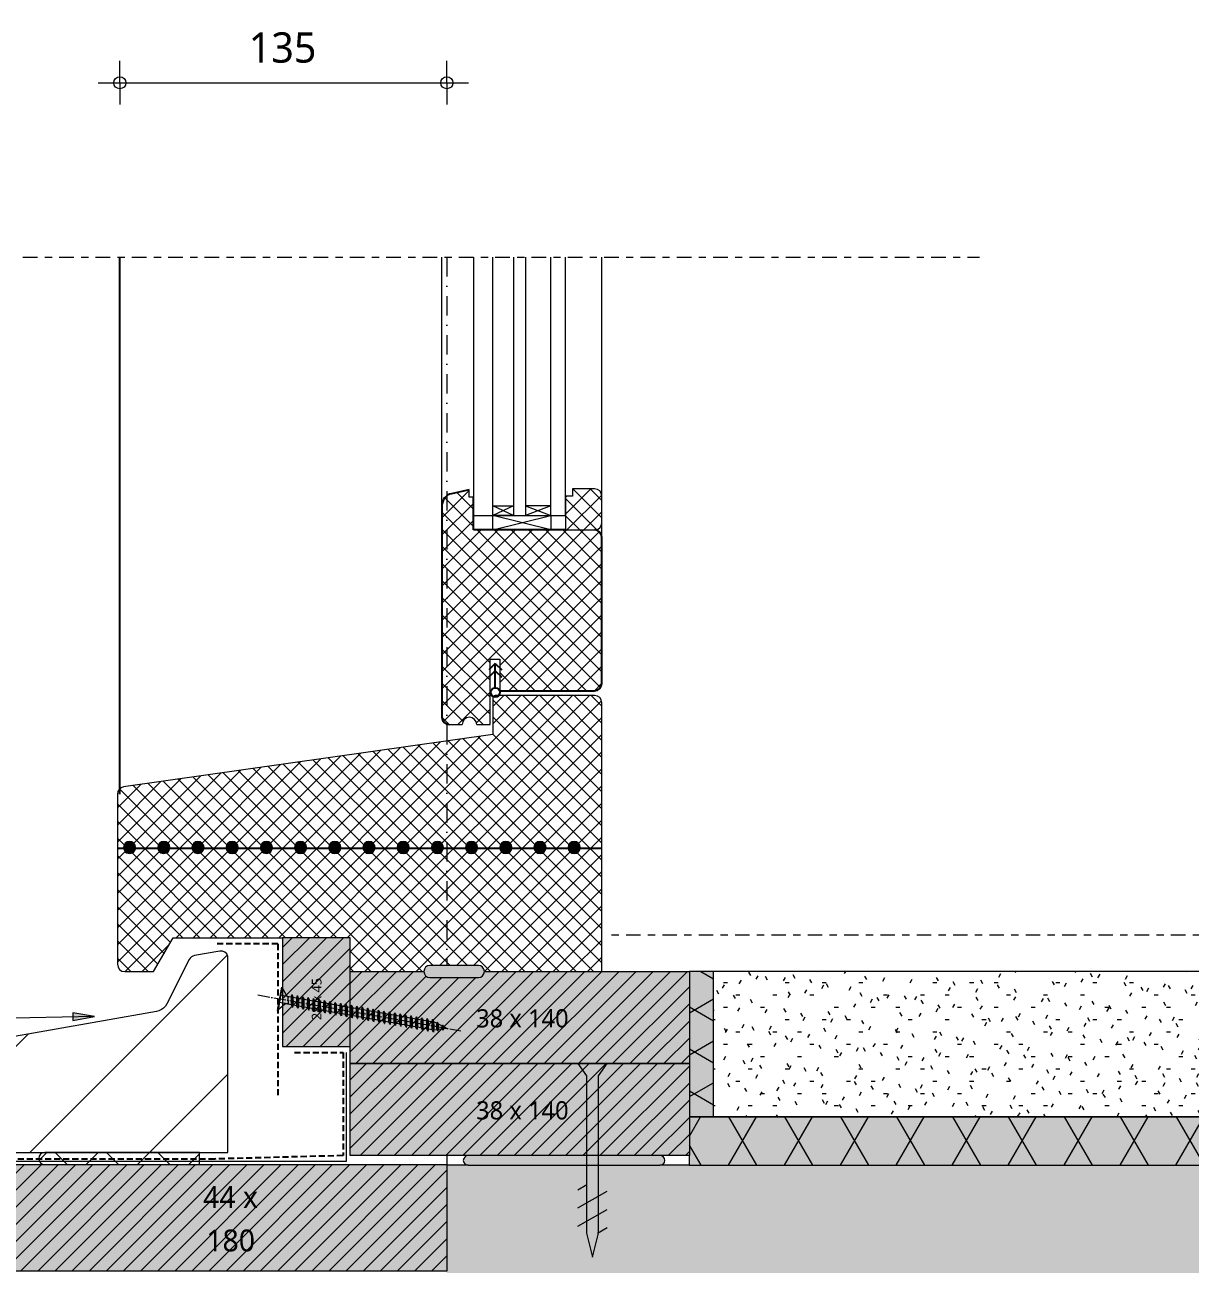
# Model space of a CAD drawing. Header units: millimetres. Extents: x -435 to 27166, y -19117 to 26500.
# Drawn here: x 7509 to 7990, y -4810 to -4298 of the extents above; entities that cross this region are included whole.
import ezdxf

# ---------------------------------------------------------------- set-up
doc = ezdxf.new("R2010")
doc.units = ezdxf.units.MM
for name, pattern in [('MV_center', [15, 6, -3, 3, -3]), ('MV_hartlijn_staal', [6.6, 5, -0.8, 0, -0.8]), ('MV_hidden', [3.75, 2.5, -1.25]), ('MV_stramien', [16, 8, -4, 0, -4])]:
    doc.linetypes.add(name, pattern=pattern)
for name, color, linetype, lineweight in [('A-ANNO-DIMS', 211, 'Continuous', 13), ('A-ANNO-DIMS-5', 211, 'Continuous', 13), ('A-ANNO-NOTE', 131, 'Continuous', 18), ('A-DETL', 90, 'Continuous', 13), ('A-DETL-GENF', 92, 'Continuous', 18), ('A-DETL-MEDM', 33, 'Continuous', 18), ('G-ANNO-TEXT', 231, 'Continuous', 13)]:
    doc.layers.add(name, color=color, linetype=linetype, lineweight=lineweight)
doc.styles.add('Segoe UI', font='segoeui.ttf', dxfattribs={"height": 7.5})
doc.styles.add('Segoe UI_1', font='segoeui.ttf', dxfattribs={"height": 4})
doc.styles.add('Segoe UI_2', font='segoeui.ttf', dxfattribs={"height": 9})
doc.styles.add('Segoe UI_3', font='segoeui.ttf', dxfattribs={"height": 12.5})
doc.dimstyles.new('2_5_mm_5', dxfattribs={"dimscale": 304.8, "dimtxt": 13.092049, "dimasz": 0.016404, "dimexe": 0.029528, "dimexo": 0.0625, "dimgap": 0.014764, "dimtad": 1, "dimdec": 0, "dimzin": 0, "dimdsep": 46, "dimtxsty": 'Segoe UI_3', "dimblk1": 'DOTBLANK', "dimblk2": 'DOTBLANK', "dimsah": 1, "dimcen": 0.09, "dimdle": 0.029528, "dimazin": 0, "dimtfac": 1, "dimtdec": 4, "dimtix": 1, "dimtmove": 0, "dimatfit": 3, "dimfxl": 0.029528, "dimfxlon": 1, "dimtvp": 1, "dimtfill": 1, "dimtolj": 1, "dimtzin": 0, "dimarcsym": 2})
pattern_1 = [(45, (0, 0), (-3.535534, 3.535534), []), (135, (0, 0), (-3.535534, -3.535534), [])]

# ---------------------------------------------------------------- blocks, each defined once
blk = doc.blocks.new('42 isolatie - Type 1-3766379-Details Appartement')
at = {"layer": 'A-DETL-GENF'}
blk.add_hatch(color=256, dxfattribs=at).paths.add_polyline_path([(241.52, -0.8), (241.52, -20.8), (731.37, -20.8), (731.37, -4.8), (731.52, -4.8), (731.52, -0.8), (367.52, -0.8)])
at = {"layer": 'A-DETL-GENF', "lineweight": 13}
h = blk.add_hatch(dxfattribs=at)
h.set_pattern_fill('FP_79', color=256, style=0, pattern_type=2)
h.set_pattern_definition([(300, (-2355.522, -120.812), (-17.32051, -10), []), (240, (-2355.522, -120.812), (-17.32051, 10), [])])
h.paths.add_polyline_path([(241.52, -0.8), (241.52, -20.8), (731.37, -20.8), (731.37, -4.8), (731.52, -4.8), (731.52, -0.8), (367.52, -0.8)])
at = {"layer": 'A-DETL-GENF'}
for p, q in [((731.52, -0.8), (241.52, -0.8)), ((731.52, -0.8), (241.52, -0.8)), ((731.52, -4.8), (731.52, -0.8)), ((731.52, -4.8), (731.52, -0.8)), ((241.52, -20.8), (721.37, -20.8)), ((721.37, -20.8), (731.37, -20.8))]:
    blk.add_line(p, q, dxfattribs=at)
blk = doc.blocks.new('Repeating Detail - 00 g lijmbolletje s e-V133-Details Appartement')
at = {"layer": 'A-DETL-GENF'}
for points in [[(-183.58, 2.5), (-184.23, 2.41), (-184.83, 2.17), (-185.35, 1.77), (-185.75, 1.25), (-186, 0.65), (-186.08, 0), (-186, -0.65), (-185.75, -1.25), (-185.35, -1.77), (-184.83, -2.17), (-184.23, -2.41), (-183.58, -2.5), (-182.94, -2.41), (-182.33, -2.17), (-181.82, -1.77), (-181.42, -1.25), (-181.17, -0.65), (-181.08, 0), (-181.17, 0.65), (-181.42, 1.25), (-181.82, 1.77), (-182.33, 2.17), (-182.94, 2.41)], [(-169.46, 2.5), (-170.11, 2.41), (-170.71, 2.17), (-171.23, 1.77), (-171.63, 1.25), (-171.88, 0.65), (-171.96, 0), (-171.88, -0.65), (-171.63, -1.25), (-171.23, -1.77), (-170.71, -2.17), (-170.11, -2.41), (-169.46, -2.5), (-168.82, -2.41), (-168.21, -2.17), (-167.69, -1.77), (-167.3, -1.25), (-167.05, -0.65), (-166.96, 0), (-167.05, 0.65), (-167.3, 1.25), (-167.69, 1.77), (-168.21, 2.17), (-168.82, 2.41)], [(-155.34, 2.5), (-155.99, 2.41), (-156.59, 2.17), (-157.11, 1.77), (-157.51, 1.25), (-157.76, 0.65), (-157.84, 0), (-157.76, -0.65), (-157.51, -1.25), (-157.11, -1.77), (-156.59, -2.17), (-155.99, -2.41), (-155.34, -2.5), (-154.69, -2.41), (-154.09, -2.17), (-153.57, -1.77), (-153.18, -1.25), (-152.93, -0.65), (-152.84, 0), (-152.93, 0.65), (-153.18, 1.25), (-153.57, 1.77), (-154.09, 2.17), (-154.69, 2.41)], [(-141.22, 2.5), (-141.87, 2.41), (-142.47, 2.17), (-142.99, 1.77), (-143.38, 1.25), (-143.63, 0.65), (-143.72, 0), (-143.63, -0.65), (-143.38, -1.25), (-142.99, -1.77), (-142.47, -2.17), (-141.87, -2.41), (-141.22, -2.5), (-140.57, -2.41), (-139.97, -2.17), (-139.45, -1.77), (-139.05, -1.25), (-138.8, -0.65), (-138.72, 0), (-138.8, 0.65), (-139.05, 1.25), (-139.45, 1.77), (-139.97, 2.17), (-140.57, 2.41)], [(-127.1, 2.5), (-127.74, 2.41), (-128.35, 2.17), (-128.86, 1.77), (-129.26, 1.25), (-129.51, 0.65), (-129.6, 0), (-129.51, -0.65), (-129.26, -1.25), (-128.86, -1.77), (-128.35, -2.17), (-127.74, -2.41), (-127.1, -2.5), (-126.45, -2.41), (-125.85, -2.17), (-125.33, -1.77), (-124.93, -1.25), (-124.68, -0.65), (-124.6, 0), (-124.68, 0.65), (-124.93, 1.25), (-125.33, 1.77), (-125.85, 2.17), (-126.45, 2.41)], [(-112.97, 2.5), (-113.62, 2.41), (-114.22, 2.17), (-114.74, 1.77), (-115.14, 1.25), (-115.39, 0.65), (-115.47, 0), (-115.39, -0.65), (-115.14, -1.25), (-114.74, -1.77), (-114.22, -2.17), (-113.62, -2.41), (-112.97, -2.5), (-112.33, -2.41), (-111.72, -2.17), (-111.21, -1.77), (-110.81, -1.25), (-110.56, -0.65), (-110.47, 0), (-110.56, 0.65), (-110.81, 1.25), (-111.21, 1.77), (-111.72, 2.17), (-112.33, 2.41)], [(-98.85, 2.5), (-99.5, 2.41), (-100.1, 2.17), (-100.62, 1.77), (-101.02, 1.25), (-101.27, 0.65), (-101.35, 0), (-101.27, -0.65), (-101.02, -1.25), (-100.62, -1.77), (-100.1, -2.17), (-99.5, -2.41), (-98.85, -2.5), (-98.21, -2.41), (-97.6, -2.17), (-97.09, -1.77), (-96.69, -1.25), (-96.44, -0.65), (-96.35, 0), (-96.44, 0.65), (-96.69, 1.25), (-97.09, 1.77), (-97.6, 2.17), (-98.21, 2.41)], [(-84.73, 2.5), (-85.38, 2.41), (-85.98, 2.17), (-86.5, 1.77), (-86.9, 1.25), (-87.15, 0.65), (-87.23, 0), (-87.15, -0.65), (-86.9, -1.25), (-86.5, -1.77), (-85.98, -2.17), (-85.38, -2.41), (-84.73, -2.5), (-84.08, -2.41), (-83.48, -2.17), (-82.96, -1.77), (-82.57, -1.25), (-82.32, -0.65), (-82.23, 0), (-82.32, 0.65), (-82.57, 1.25), (-82.96, 1.77), (-83.48, 2.17), (-84.08, 2.41)], [(-70.61, 2.5), (-71.26, 2.41), (-71.86, 2.17), (-72.38, 1.77), (-72.77, 1.25), (-73.02, 0.65), (-73.11, 0), (-73.02, -0.65), (-72.77, -1.25), (-72.38, -1.77), (-71.86, -2.17), (-71.26, -2.41), (-70.61, -2.5), (-69.96, -2.41), (-69.36, -2.17), (-68.84, -1.77), (-68.44, -1.25), (-68.19, -0.65), (-68.11, 0), (-68.19, 0.65), (-68.44, 1.25), (-68.84, 1.77), (-69.36, 2.17), (-69.96, 2.41)], [(-56.49, 2.5), (-57.13, 2.41), (-57.74, 2.17), (-58.26, 1.77), (-58.65, 1.25), (-58.9, 0.65), (-58.99, 0), (-58.9, -0.65), (-58.65, -1.25), (-58.26, -1.77), (-57.74, -2.17), (-57.13, -2.41), (-56.49, -2.5), (-55.84, -2.41), (-55.24, -2.17), (-54.72, -1.77), (-54.32, -1.25), (-54.07, -0.65), (-53.99, 0), (-54.07, 0.65), (-54.32, 1.25), (-54.72, 1.77), (-55.24, 2.17), (-55.84, 2.41)], [(-42.37, 2.5), (-43.01, 2.41), (-43.62, 2.17), (-44.13, 1.77), (-44.53, 1.25), (-44.78, 0.65), (-44.87, 0), (-44.78, -0.65), (-44.53, -1.25), (-44.13, -1.77), (-43.62, -2.17), (-43.01, -2.41), (-42.37, -2.5), (-41.72, -2.41), (-41.12, -2.17), (-40.6, -1.77), (-40.2, -1.25), (-39.95, -0.65), (-39.87, 0), (-39.95, 0.65), (-40.2, 1.25), (-40.6, 1.77), (-41.12, 2.17), (-41.72, 2.41)], [(-28.24, 2.5), (-28.89, 2.41), (-29.49, 2.17), (-30.01, 1.77), (-30.41, 1.25), (-30.66, 0.65), (-30.74, 0), (-30.66, -0.65), (-30.41, -1.25), (-30.01, -1.77), (-29.49, -2.17), (-28.89, -2.41), (-28.24, -2.5), (-27.6, -2.41), (-26.99, -2.17), (-26.48, -1.77), (-26.08, -1.25), (-25.83, -0.65), (-25.74, 0), (-25.83, 0.65), (-26.08, 1.25), (-26.48, 1.77), (-26.99, 2.17), (-27.6, 2.41)], [(-14.12, 2.5), (-14.77, 2.41), (-15.37, 2.17), (-15.89, 1.77), (-16.29, 1.25), (-16.54, 0.65), (-16.62, 0), (-16.54, -0.65), (-16.29, -1.25), (-15.89, -1.77), (-15.37, -2.17), (-14.77, -2.41), (-14.12, -2.5), (-13.47, -2.41), (-12.87, -2.17), (-12.35, -1.77), (-11.96, -1.25), (-11.71, -0.65), (-11.62, 0), (-11.71, 0.65), (-11.96, 1.25), (-12.35, 1.77), (-12.87, 2.17), (-13.47, 2.41)], [(0, 2.5), (-0.65, 2.41), (-1.25, 2.17), (-1.77, 1.77), (-2.17, 1.25), (-2.41, 0.65), (-2.5, 0), (-2.41, -0.65), (-2.17, -1.25), (-1.77, -1.77), (-1.25, -2.17), (-0.65, -2.41), (0, -2.5), (0.65, -2.41), (1.25, -2.17), (1.77, -1.77), (2.17, -1.25), (2.41, -0.65), (2.5, 0), (2.41, 0.65), (2.17, 1.25), (1.77, 1.77), (1.25, 2.17), (0.65, 2.41)]]:
    blk.add_hatch(color=256, dxfattribs=at).paths.add_polyline_path(points)
for centre, start, end in [((-183.58, 0), 0, 180), ((-169.46, 0), 0, 180), ((-155.34, 0), 0, 180), ((-141.22, 0), 0, 180), ((-127.1, 0), 0, 180), ((-112.97, 0), 0, 180), ((-98.85, 0), 0, 180), ((-84.73, 0), 0, 180), ((-70.61, 0), 0, 180), ((-56.49, 0), 360, 180), ((-42.37, 0), 0, 180), ((-42.37, 0), 180, 360), ((-28.24, 0), 360, 180), ((-28.24, 0), 180, 360), ((-14.12, 0), 360, 180), ((-14.12, 0), 180, 360), ((0, 0), 360, 180), ((0, 0), 180, 360), ((-183.58, 0), 180, 360), ((-169.46, 0), 180, 360), ((-155.34, 0), 180, 360), ((-141.22, 0), 180, 360), ((-127.1, 0), 180, 360), ((-112.97, 0), 180, 360), ((-98.85, 0), 180, 360), ((-84.73, 0), 180, 360), ((-70.61, 0), 180, 360), ((-56.49, 0), 180, 360)]:
    blk.add_arc(centre, 2.5, start, end, dxfattribs=at)
blk = doc.blocks.new('31 driedubbel_glas - HR___-3132314-Details Appartement')
at = {"layer": 'A-DETL-GENF', "lineweight": 13}
for p, q in [((167.21, 0), (60.58, 0)), ((167.21, -21.5), (167.21, 0)), ((167.21, -6), (60.58, -6)), ((163.21, -6), (163.21, -16.5)), ((163.21, -16.5), (167.21, -6)), ((163.21, -6), (167.21, -16.5)), ((60.58, -16.5), (167.21, -16.5)), ((60.58, -21.5), (167.21, -21.5)), ((167.21, -21.5), (163.21, -30)), ((163.21, -21.5), (167.21, -30)), ((163.21, -30), (163.21, -21.5)), ((167.21, -21.5), (167.21, -30)), ((167.21, -30), (60.58, -30)), ((167.21, -30), (163.21, -30)), ((167.21, -38), (167.21, -30)), ((60.58, -38), (167.21, -38))]:
    blk.add_line(p, q, dxfattribs=at)
blk = doc.blocks.new('33 sparing - Type 1-4933711-Details Appartement')
at = {"layer": 'A-DETL-GENF'}
for p, q in [((0, 6), (24, 6)), ((0, 0), (0, 6)), ((0, 6), (24, 0)), ((24, 6), (0, 0)), ((24, 6), (24, 0)), ((24, 0), (0, 0))]:
    blk.add_line(p, q, dxfattribs=at)
blk = doc.blocks.new('00 hout_rechthoekig_sls - Vuren 28x45-V134-Details Appartement')
at = {"layer": 'A-DETL-GENF', "lineweight": 13}
blk.add_hatch(color=256, dxfattribs=at).paths.add_polyline_path([(45, 0), (45, 28), (0, 28), (0, 0), (35.22, 0)])
at = {"layer": 'A-DETL-MEDM', "lineweight": 13}
h = blk.add_hatch(dxfattribs=at)
h.set_pattern_fill('FP_155', color=256, style=0, pattern_type=2)
h.set_pattern_definition([(135, (-4675.34, -7615.698), (-3.535534, -3.535534), [])])
h.paths.add_polyline_path([(45, 0), (45, 28), (0, 28), (0, 0), (35.22, 0)])
at = {"layer": 'A-DETL-MEDM'}
for p, q in [((14, 28), (0, 28)), ((0, 28), (0, 0)), ((14, 28), (0, 28)), ((45, 28), (14, 28)), ((45, 28), (14, 28)), ((45, 0), (45, 28)), ((45, 0), (45, 28)), ((45, 0), (45, 28)), ((0, 0), (45, 0))]:
    blk.add_line(p, q, dxfattribs=at)
blk = doc.blocks.new('00 hout_rechthoekig_sls - SLS 38x140-V135-Details Appartement')
at = {"layer": 'A-DETL-GENF', "lineweight": 13}
blk.add_hatch(color=256, dxfattribs=at).paths.add_polyline_path([(140, -38), (140, 0), (55.37, 0), (55.28, -0.65), (55.03, -1.25), (54.64, -1.77), (54.12, -2.17), (53.52, -2.41), (52.87, -2.5), (32.87, -2.5), (32.22, -2.41), (31.62, -2.17), (31.1, -1.77), (30.7, -1.25), (30.46, -0.65), (30.37, 0), (0, 0), (0, -38), (29.45, -38)])
at = {"layer": 'A-DETL-MEDM', "lineweight": 13}
h = blk.add_hatch(dxfattribs=at)
h.set_pattern_fill('FP_157', color=256, style=0, pattern_type=2)
h.set_pattern_definition([(45, (-7643.698, 4689.34), (-3.535534, 3.535534), [])])
h.paths.add_polyline_path([(140, -38), (140, 0), (55.37, 0), (55.28, -0.65), (55.03, -1.25), (54.64, -1.77), (54.12, -2.17), (53.52, -2.41), (52.87, -2.5), (32.87, -2.5), (32.22, -2.41), (31.62, -2.17), (31.1, -1.77), (30.7, -1.25), (30.46, -0.65), (30.37, 0), (0, 0), (0, -38), (29.45, -38)])
at = {"layer": 'A-DETL-MEDM'}
for p, q in [((0, 0), (30.37, 0)), ((0, -38), (0, 0)), ((55.37, 0), (140, 0)), ((140, 0), (140, -38)), ((140, 0), (140, -38)), ((140, 0), (140, -38)), ((140, -38), (0, -38)), ((140, -38), (0, -38))]:
    blk.add_line(p, q, dxfattribs=at)
blk = doc.blocks.new('42 isolatie - Type 1-V136-Details Appartement')
at = {"layer": 'A-DETL-GENF'}
blk.add_hatch(color=256, dxfattribs=at).paths.add_polyline_path([(0.28, -10.8), (60.28, -10.8), (60.28, -0.8), (0.28, -0.8)])
at = {"layer": 'A-DETL-GENF', "lineweight": 13}
h = blk.add_hatch(dxfattribs=at)
h.set_pattern_fill('FP_89', color=256, style=0, pattern_type=2)
h.set_pattern_definition([(300, (-2375.531, -120.812), (-12.99038, -7.5), []), (240, (-2375.531, -120.812), (-12.99038, 7.5), [])])
h.paths.add_polyline_path([(0.28, -10.8), (60.28, -10.8), (60.28, -0.8), (0.28, -0.8)])
at = {"layer": 'A-DETL-GENF'}
for p, q in [((22.28, -0.8), (0.28, -0.8)), ((0.28, -0.8), (0.28, -10.8)), ((0.28, -0.8), (0.28, -10.8)), ((60.28, -0.8), (22.28, -0.8)), ((60.28, -0.8), (22.28, -0.8)), ((60.28, -10.8), (60.28, -0.8)), ((60.28, -10.8), (60.28, -0.8)), ((0.28, -10.8), (60.28, -10.8)), ((0.28, -10.8), (60.28, -10.8))]:
    blk.add_line(p, q, dxfattribs=at)
blk = doc.blocks.new('00 hout_rechthoekig_sls - SLS 38x140-V137-Details Appartement')
at = {"layer": 'A-DETL-GENF', "lineweight": 13}
blk.add_hatch(color=256, dxfattribs=at).paths.add_polyline_path([(0, -38), (140, -38), (140, 0), (0, 0)])
at = {"layer": 'A-DETL-MEDM', "lineweight": 13}
h = blk.add_hatch(dxfattribs=at)
h.set_pattern_fill('FP_158', color=256, style=0, pattern_type=2)
h.set_pattern_definition([(45, (-7643.698, 4727.34), (-3.535534, 3.535534), [])])
h.paths.add_polyline_path([(0, -38), (140, -38), (140, 0), (0, 0)])
at = {"layer": 'A-DETL-MEDM'}
for p, q in [((0, 0), (140, 0)), ((0, -38), (0, 0)), ((140, 0), (140, -38)), ((140, 0), (140, -38)), ((140, 0), (140, -38)), ((140, -38), (0, -38)), ((140, -38), (0, -38))]:
    blk.add_line(p, q, dxfattribs=at)
blk = doc.blocks.new('28 schroef - 5_0x80-3186763-Details Appartement')
at = {"layer": 'A-DETL-GENF', "lineweight": 13}
h = blk.add_hatch(dxfattribs=at)
h.set_pattern_fill('FP_159', color=256, style=0, pattern_type=2)
h.set_pattern_definition([(120, (0, 0), (-11.2583, -6.5), [])])
h.paths.add_polyline_path([(70, 6), (50, 6), (50, -6), (70, -6)])
h = blk.add_hatch(dxfattribs=at)
h.set_pattern_fill('FP_160', color=256, style=0, pattern_type=2)
h.set_pattern_definition([(120, (7.5, 0), (-11.2583, -6.5), [])])
h.paths.add_polyline_path([(70, 6), (50, 6), (50, -6), (70, -6)])
for p, q in [((0, 6), (0, -6)), ((5, 2.5), (0, 6)), ((70, 2.5), (5, 2.5)), ((80, 0), (70, 2.5)), ((0, -6), (5, -2.5)), ((5, -2.5), (70, -2.5)), ((70, -2.5), (80, 0))]:
    blk.add_line(p, q, dxfattribs=at)
blk = doc.blocks.new('28 schroeven 2D - Verzonken schroef 5_0x70mm-3126482-Details Appartement')
at = {"layer": 'A-DETL-GENF', "linetype": 'MV_hartlijn_staal', "lineweight": 13}
blk.add_line((0, 9.1), (0, -75.9), dxfattribs=at)
at = {"layer": 'A-DETL-GENF', "lineweight": 5}
for p, q in [((-4.9, 0), (4.9, 0)), ((-2.04, -2.4), (-4.9, 0)), ((4.9, 0), (2.04, -2.4)), ((-4.54, -0.3), (4.54, -0.3)), ((2.5, -4.74), (-2.5, -5.9)), ((-1.5, -4), (1.53, -3.26)), ((-1.5, -3.55), (-1.5, -65)), ((1.5, -65), (1.5, -3.55)), ((1.75, -5.38), (2.5, -4.74)), ((-2.5, -5.9), (-1.75, -5.26)), ((2.5, -7), (-2.5, -8.17)), ((-2.5, -8.17), (-1.75, -7.53)), ((2.5, -9.27), (-2.5, -10.44)), ((-2.5, -10.44), (-1.75, -9.8)), ((1.75, -7.64), (2.5, -7)), ((1.75, -9.91), (2.5, -9.27)), ((2.5, -11.54), (-2.5, -12.71)), ((-2.5, -12.71), (-1.75, -12.07)), ((2.5, -13.81), (-2.5, -14.98)), ((-2.5, -14.98), (-1.75, -14.34)), ((1.75, -12.18), (2.5, -11.54)), ((1.75, -14.45), (2.5, -13.81)), ((2.5, -16.08), (-2.5, -17.24)), ((-2.5, -17.24), (-1.75, -16.6)), ((2.5, -18.35), (-2.5, -19.51)), ((-2.5, -19.51), (-1.75, -18.87)), ((1.75, -16.72), (2.5, -16.08)), ((1.75, -18.99), (2.5, -18.35)), ((2.5, -20.62), (-2.5, -21.78)), ((-2.5, -21.78), (-1.75, -21.14)), ((2.5, -22.89), (-2.5, -24.05)), ((-2.5, -24.05), (-1.75, -23.41)), ((2.5, -25.16), (-2.5, -26.32)), ((1.75, -21.26), (2.5, -20.62)), ((1.75, -23.53), (2.5, -22.89)), ((1.75, -25.8), (2.5, -25.16)), ((-2.5, -26.32), (-1.75, -25.68)), ((2.5, -27.43), (-2.5, -28.59)), ((-2.5, -28.59), (-1.75, -27.95)), ((2.5, -29.69), (-2.5, -30.86)), ((-2.5, -30.86), (-1.75, -30.22)), ((1.75, -28.07), (2.5, -27.43)), ((1.75, -30.33), (2.5, -29.69)), ((2.5, -31.96), (-2.5, -33.13)), ((-2.5, -33.13), (-1.75, -32.49)), ((2.5, -34.23), (-2.5, -35.4)), ((-2.5, -35.4), (-1.75, -34.76)), ((1.75, -32.6), (2.5, -31.96)), ((1.75, -34.87), (2.5, -34.23)), ((2.5, -36.5), (-2.5, -37.67)), ((-2.5, -37.67), (-1.75, -37.03)), ((2.5, -38.77), (-2.5, -39.93)), ((-2.5, -39.93), (-1.75, -39.29)), ((1.75, -37.14), (2.5, -36.5)), ((1.75, -39.41), (2.5, -38.77)), ((2.5, -41.04), (-2.5, -42.2)), ((-2.5, -42.2), (-1.75, -41.56)), ((2.5, -43.31), (-2.5, -44.47)), ((-2.5, -44.47), (-1.75, -43.83)), ((2.5, -45.58), (-2.5, -46.74)), ((1.75, -41.68), (2.5, -41.04)), ((1.75, -43.95), (2.5, -43.31)), ((1.75, -46.22), (2.5, -45.58)), ((-2.5, -46.74), (-1.75, -46.1)), ((2.5, -47.85), (-2.5, -49.01)), ((-2.5, -49.01), (-1.75, -48.37)), ((2.5, -50.12), (-2.5, -51.28)), ((-2.5, -51.28), (-1.75, -50.64)), ((1.75, -48.49), (2.5, -47.85)), ((1.75, -50.76), (2.5, -50.12)), ((2.5, -52.38), (-2.5, -53.55)), ((-2.5, -53.55), (-1.75, -52.91)), ((2.5, -54.65), (-2.5, -55.82)), ((-2.5, -55.82), (-1.75, -55.18)), ((1.75, -53.02), (2.5, -52.38)), ((1.75, -55.29), (2.5, -54.65)), ((2.5, -56.92), (-2.5, -58.09)), ((-2.5, -58.09), (-1.75, -57.45)), ((2.5, -59.19), (-2.5, -60.36)), ((-2.5, -60.36), (-1.75, -59.72)), ((1.75, -57.56), (2.5, -56.92)), ((1.75, -59.83), (2.5, -59.19)), ((2.5, -61.46), (-2.5, -62.62)), ((-2.5, -62.62), (-1.75, -61.98)), ((2.5, -63.73), (-2.5, -64.89)), ((-2.5, -64.89), (-1.75, -64.25)), ((1.76, -65.84), (-1.76, -66.66)), ((-1.76, -66.66), (-1.01, -66.02)), ((-1.5, -65), (0, -70)), ((0, -70), (1.5, -65)), ((1.01, -66.48), (1.76, -65.84)), ((1.75, -62.1), (2.5, -61.46)), ((1.75, -64.37), (2.5, -63.73)), ((-1.02, -68.71), (-0.27, -68.07)), ((1.02, -68.23), (-1.02, -68.71)), ((0.27, -68.87), (1.02, -68.23))]:
    blk.add_line(p, q, dxfattribs=at)
at = {"layer": 'A-DETL-GENF'}
for p, q in [((-1.5, -3.55), (-1.5, 0)), ((1.5, -3.55), (1.5, 0))]:
    blk.add_line(p, q, dxfattribs=at)
at = {"layer": 'A-DETL-GENF', "lineweight": 5}
for centre, start, end in [((-3, -3.55), 360, 50), ((3, -3.55), 130, 180)]:
    blk.add_arc(centre, 1.5, start, end, dxfattribs=at)
for points in [[(-1.75, -5.26), (2.23, -4.46), (2.5, -4.74)], [(-2.5, -5.9), (-1.83, -6.19), (1.75, -5.38)], [(-2.5, -8.17), (-1.83, -8.46), (1.75, -7.64)], [(-2.5, -10.44), (-1.83, -10.73), (1.75, -9.91)], [(-1.75, -7.53), (2.23, -6.73), (2.5, -7)], [(-1.75, -9.8), (2.23, -9), (2.5, -9.27)], [(-2.5, -12.71), (-1.83, -13), (1.75, -12.18)], [(-2.5, -14.98), (-1.83, -15.27), (1.75, -14.45)], [(-1.75, -12.07), (2.23, -11.27), (2.5, -11.54)], [(-1.75, -14.34), (2.23, -13.53), (2.5, -13.81)], [(-2.5, -17.24), (-1.83, -17.54), (1.75, -16.72)], [(-2.5, -19.51), (-1.83, -19.81), (1.75, -18.99)], [(-1.75, -16.6), (2.23, -15.8), (2.5, -16.08)], [(-1.75, -18.87), (2.23, -18.07), (2.5, -18.35)], [(-2.5, -21.78), (-1.83, -22.08), (1.75, -21.26)], [(-2.5, -24.05), (-1.83, -24.35), (1.75, -23.53)], [(-1.75, -21.14), (2.23, -20.34), (2.5, -20.62)], [(-1.75, -23.41), (2.23, -22.61), (2.5, -22.89)], [(-1.75, -25.68), (2.23, -24.88), (2.5, -25.16)], [(-2.5, -26.32), (-1.83, -26.61), (1.75, -25.8)], [(-2.5, -28.59), (-1.83, -28.88), (1.75, -28.07)], [(-2.5, -30.86), (-1.83, -31.15), (1.75, -30.33)], [(-1.75, -27.95), (2.23, -27.15), (2.5, -27.43)], [(-1.75, -30.22), (2.23, -29.42), (2.5, -29.69)], [(-2.5, -33.13), (-1.83, -33.42), (1.75, -32.6)], [(-2.5, -35.4), (-1.83, -35.69), (1.75, -34.87)], [(-1.75, -32.49), (2.23, -31.69), (2.5, -31.96)], [(-1.75, -34.76), (2.23, -33.96), (2.5, -34.23)], [(-2.5, -37.67), (-1.83, -37.96), (1.75, -37.14)], [(-2.5, -39.93), (-1.83, -40.23), (1.75, -39.41)], [(-1.75, -37.03), (2.23, -36.22), (2.5, -36.5)], [(-1.75, -39.29), (2.23, -38.49), (2.5, -38.77)], [(-2.5, -42.2), (-1.83, -42.5), (1.75, -41.68)], [(-2.5, -44.47), (-1.83, -44.77), (1.75, -43.95)], [(-1.75, -41.56), (2.23, -40.76), (2.5, -41.04)], [(-1.75, -43.83), (2.23, -43.03), (2.5, -43.31)], [(-1.75, -46.1), (2.23, -45.3), (2.5, -45.58)], [(-2.5, -46.74), (-1.83, -47.04), (1.75, -46.22)], [(-2.5, -49.01), (-1.83, -49.3), (1.75, -48.49)], [(-2.5, -51.28), (-1.83, -51.57), (1.75, -50.76)], [(-1.75, -48.37), (2.23, -47.57), (2.5, -47.85)], [(-1.75, -50.64), (2.23, -49.84), (2.5, -50.12)], [(-2.5, -53.55), (-1.83, -53.84), (1.75, -53.02)], [(-2.5, -55.82), (-1.83, -56.11), (1.75, -55.29)], [(-1.75, -52.91), (2.23, -52.11), (2.5, -52.38)], [(-1.75, -55.18), (2.23, -54.38), (2.5, -54.65)], [(-2.5, -58.09), (-1.83, -58.38), (1.75, -57.56)], [(-2.5, -60.36), (-1.83, -60.65), (1.75, -59.83)], [(-1.75, -57.45), (2.23, -56.65), (2.5, -56.92)], [(-1.75, -59.72), (2.23, -58.91), (2.5, -59.19)], [(-1.75, -61.98), (2.23, -61.18), (2.5, -61.46)], [(-2.5, -62.62), (-1.83, -62.92), (1.75, -62.1)], [(-2.5, -64.89), (-1.83, -65.19), (1.75, -64.37)], [(-1.76, -66.66), (-1.34, -66.87), (1.01, -66.48)], [(-1.75, -64.25), (2.23, -63.45), (2.5, -63.73)], [(-1.01, -66.02), (1.59, -65.65), (1.76, -65.84)], [(-1.02, -68.71), (-0.85, -68.85), (0.27, -68.87)], [(-0.27, -68.07), (0.96, -68.13), (1.02, -68.23)]]:
    blk.add_open_spline(points, degree=2, dxfattribs=at)
blk = doc.blocks.new('00 hout_rechthoekig_sls - Vuren 44x180-3186885-Details Appartement')
at = {"layer": 'A-DETL-GENF', "lineweight": 13}
blk.add_hatch(color=256, dxfattribs=at).paths.add_polyline_path([(0, -44), (180, -44), (180, 0), (0, 0)])
at = {"layer": 'A-DETL-MEDM', "lineweight": 13}
h = blk.add_hatch(dxfattribs=at)
h.set_pattern_fill('FP_161', color=256, style=0, pattern_type=2)
h.set_pattern_definition([(45, (-7503.545, 4769.042), (-3.535534, 3.535534), [])])
h.paths.add_polyline_path([(0, -44), (180, -44), (180, 0), (0, 0)])
at = {"layer": 'A-DETL-MEDM'}
for p, q in [((0, 0), (180, 0)), ((0, -44), (0, 0)), ((180, 0), (180, -44)), ((180, 0), (180, -44)), ((180, 0), (180, -44)), ((180, -44), (0, -44)), ((180, -44), (0, -44))]:
    blk.add_line(p, q, dxfattribs=at)
blk = doc.blocks.new('NLRS_00_DI_maskeer - Type 1-4234995-Details Appartement')
at = {"layer": 'A-DETL-GENF', "linetype": 'MV_center'}
blk.add_line((-100, 0), (355, 0), dxfattribs=at)
blk = doc.blocks.new('DIMBLOCK544-Details Appartement')
at = {"layer": 'A-ANNO-DIMS-5'}
for p, q in [((7548.55, -4322.27), (7548.55, -4313.27)), ((7683.55, -4322.27), (7683.55, -4313.27)), ((7539.55, -4322.27), (7692.55, -4322.27)), ((7548.55, -4322.27), (7548.55, -4331.27)), ((7683.55, -4322.27), (7683.55, -4331.27))]:
    blk.add_line(p, q, dxfattribs=at)
for centre in [(7548.55, -4322.27), (7683.55, -4322.27)]:
    blk.add_circle(centre, 2.5, dxfattribs=at)
at = {"layer": 'A-ANNO-DIMS-5', "color": 0, "insert": (7601.76, -4301.46), "char_height": 12.5, "width": 34.2774, "attachment_point": 1, "line_spacing_factor": 1.142579, "style": 'Segoe UI_3', "bg_fill": 3, "box_fill_scale": 1.25, "bg_fill_color": 9, "bg_fill_true_color": 13158600, "bg_fill_transparency": 0}
blk.add_mtext('135', dxfattribs=at)
blk = doc.blocks.new('_DotBlank')
at = {"color": 0, "linetype": 'ByBlock', "lineweight": -2}
blk.add_line((-0.5, 0), (-1, 0), dxfattribs=at)
blk.add_circle((0, 0), 0.5, dxfattribs=at)

msp = doc.modelspace()

# ---------------------------------------------------------------- hatches: boundary and pattern name
at = {"layer": 'A-DETL-GENF', "lineweight": 13}
h = msp.add_hatch(dxfattribs=at)
h.set_pattern_fill('FP_20', color=250, style=0, pattern_type=2)
h.set_pattern_definition(pattern_1)
h.paths.add_polyline_path([(7684.55, -4587.34), (7689.86, -4587.34), (7689.96, -4586.56), (7690.27, -4585.83), (7690.75, -4585.21), (7691.37, -4584.73), (7692.1, -4584.43), (7692.88, -4584.32), (7693.66, -4584.43), (7694.39, -4584.73), (7695.01, -4585.21), (7695.49, -4585.83), (7695.79, -4586.56), (7695.9, -4587.34), (7701.42, -4587.34), (7701.42, -4560.34), (7705.42, -4560.34), (7705.42, -4573.34), (7744.55, -4573.34), (7745.32, -4573.24), (7746.05, -4572.94), (7746.67, -4572.46), (7747.14, -4571.84), (7747.44, -4571.12), (7747.55, -4570.34), (7747.55, -4509.97), (7747.44, -4509.19), (7747.14, -4508.47), (7746.67, -4507.85), (7746.05, -4507.37), (7745.32, -4507.07), (7744.55, -4506.97), (7694.55, -4506.97), (7694.55, -4493.37), (7692.72, -4493.37), (7692.72, -4490.37), (7685.46, -4491.98), (7684.4, -4492.35), (7683.44, -4492.94), (7682.65, -4493.73), (7682.05, -4494.68), (7681.67, -4495.74), (7681.55, -4496.86), (7681.55, -4584.34), (7681.65, -4585.12), (7681.95, -4585.84), (7682.42, -4586.46), (7683.05, -4586.94), (7683.77, -4587.24)])
h = msp.add_hatch(dxfattribs=at)
h.set_pattern_fill('FP_20', color=250, style=0, pattern_type=2)
h.set_pattern_definition(pattern_1)
h.paths.add_polyline_path([(7744.55, -4506.97), (7745.32, -4506.87), (7746.05, -4506.57), (7746.67, -4506.09), (7747.14, -4505.47), (7747.44, -4504.74), (7747.55, -4503.97), (7747.55, -4492.97), (7747.44, -4492.19), (7747.14, -4491.47), (7746.67, -4490.85), (7746.05, -4490.37), (7745.32, -4490.07), (7744.55, -4489.97), (7735.5, -4489.97), (7735.5, -4492.97), (7732.55, -4492.97), (7732.55, -4506.97)])
h = msp.add_hatch(dxfattribs=at)
h.set_pattern_fill('FP_20', color=250, style=0, pattern_type=2)
h.set_pattern_definition(pattern_1)
h.paths.add_polyline_path([(7643.7, -4689.34), (7674.07, -4689.34), (7674.15, -4688.69), (7674.4, -4688.09), (7674.8, -4687.57), (7675.32, -4687.18), (7675.92, -4686.93), (7676.57, -4686.84), (7696.57, -4686.84), (7697.21, -4686.93), (7697.82, -4687.18), (7698.34, -4687.57), (7698.73, -4688.09), (7698.98, -4688.69), (7699.07, -4689.34), (7747.55, -4689.34), (7747.55, -4578.34), (7747.44, -4577.56), (7747.14, -4576.84), (7746.67, -4576.22), (7746.05, -4575.74), (7745.32, -4575.44), (7744.55, -4575.34), (7703.29, -4575.37), (7703.05, -4575.47), (7702.84, -4575.63), (7702.68, -4575.84), (7702.58, -4576.08), (7702.55, -4576.34), (7702.55, -4591.49), (7550.02, -4613.06), (7549.36, -4613.26), (7548.75, -4613.61), (7548.25, -4614.09), (7547.86, -4614.67), (7547.63, -4615.32), (7547.55, -4616.02), (7547.55, -4686.34), (7547.65, -4687.12), (7547.95, -4687.84), (7548.42, -4688.46), (7549.05, -4688.94), (7549.77, -4689.24), (7550.55, -4689.34), (7562.46, -4689.34), (7570.55, -4675.34), (7643.7, -4675.34), (7643.7, -4675.49)])
h.paths.add_polyline_path([(7679.65, -4640.57), (7679.01, -4640.49), (7678.4, -4640.24), (7677.89, -4639.84), (7677.49, -4639.32), (7677.24, -4638.72), (7677.15, -4638.07), (7677.24, -4637.42), (7677.49, -4636.82), (7677.89, -4636.3), (7678.4, -4635.91), (7679.01, -4635.66), (7679.65, -4635.57), (7680.3, -4635.66), (7680.9, -4635.91), (7681.42, -4636.3), (7681.82, -4636.82), (7682.07, -4637.42), (7682.15, -4638.07), (7682.07, -4638.72), (7681.82, -4639.32), (7681.42, -4639.84), (7680.9, -4640.24), (7680.3, -4640.49)])
h.paths.add_polyline_path([(7566.68, -4640.57), (7566.03, -4640.49), (7565.43, -4640.24), (7564.91, -4639.84), (7564.51, -4639.32), (7564.26, -4638.72), (7564.18, -4638.07), (7564.26, -4637.42), (7564.51, -4636.82), (7564.91, -4636.3), (7565.43, -4635.91), (7566.03, -4635.66), (7566.68, -4635.57), (7567.33, -4635.66), (7567.93, -4635.91), (7568.45, -4636.3), (7568.84, -4636.82), (7569.09, -4637.42), (7569.18, -4638.07), (7569.09, -4638.72), (7568.84, -4639.32), (7568.45, -4639.84), (7567.93, -4640.24), (7567.33, -4640.49)])
h.paths.add_polyline_path([(7665.53, -4640.57), (7664.89, -4640.49), (7664.28, -4640.24), (7663.76, -4639.84), (7663.37, -4639.32), (7663.12, -4638.72), (7663.03, -4638.07), (7663.12, -4637.42), (7663.37, -4636.82), (7663.76, -4636.3), (7664.28, -4635.91), (7664.89, -4635.66), (7665.53, -4635.57), (7666.18, -4635.66), (7666.78, -4635.91), (7667.3, -4636.3), (7667.7, -4636.82), (7667.95, -4637.42), (7668.03, -4638.07), (7667.95, -4638.72), (7667.7, -4639.32), (7667.3, -4639.84), (7666.78, -4640.24), (7666.18, -4640.49)])
h.paths.add_polyline_path([(7693.78, -4640.57), (7693.13, -4640.49), (7692.53, -4640.24), (7692.01, -4639.84), (7691.61, -4639.32), (7691.36, -4638.72), (7691.28, -4638.07), (7691.36, -4637.42), (7691.61, -4636.82), (7692.01, -4636.3), (7692.53, -4635.91), (7693.13, -4635.66), (7693.78, -4635.57), (7694.42, -4635.66), (7695.03, -4635.91), (7695.54, -4636.3), (7695.94, -4636.82), (7696.19, -4637.42), (7696.28, -4638.07), (7696.19, -4638.72), (7695.94, -4639.32), (7695.54, -4639.84), (7695.03, -4640.24), (7694.42, -4640.49)])
h.paths.add_polyline_path([(7722.02, -4640.57), (7721.37, -4640.49), (7720.77, -4640.24), (7720.25, -4639.84), (7719.85, -4639.32), (7719.6, -4638.72), (7719.52, -4638.07), (7719.6, -4637.42), (7719.85, -4636.82), (7720.25, -4636.3), (7720.77, -4635.91), (7721.37, -4635.66), (7722.02, -4635.57), (7722.67, -4635.66), (7723.27, -4635.91), (7723.79, -4636.3), (7724.18, -4636.82), (7724.43, -4637.42), (7724.52, -4638.07), (7724.35, -4638.91), (7724.18, -4639.32), (7723.79, -4639.84), (7723.27, -4640.24), (7722.67, -4640.49)])
h.paths.add_polyline_path([(7707.9, -4640.57), (7707.25, -4640.49), (7706.65, -4640.24), (7706.13, -4639.84), (7705.73, -4639.32), (7705.48, -4638.72), (7705.4, -4638.07), (7705.48, -4637.42), (7705.73, -4636.82), (7706.13, -4636.3), (7706.65, -4635.91), (7707.25, -4635.66), (7707.9, -4635.57), (7708.54, -4635.66), (7709.15, -4635.91), (7709.67, -4636.3), (7710.06, -4636.82), (7710.31, -4637.42), (7710.4, -4638.07), (7710.31, -4638.72), (7710.06, -4639.32), (7709.67, -4639.84), (7709.15, -4640.24), (7708.54, -4640.49)])
h.paths.add_polyline_path([(7736.14, -4640.57), (7735.49, -4640.49), (7734.89, -4640.24), (7734.37, -4639.84), (7733.98, -4639.32), (7733.73, -4638.72), (7733.64, -4638.07), (7733.73, -4637.42), (7733.98, -4636.82), (7734.37, -4636.3), (7734.89, -4635.91), (7735.49, -4635.66), (7736.14, -4635.57), (7736.79, -4635.66), (7737.39, -4635.91), (7737.91, -4636.3), (7738.31, -4636.82), (7738.56, -4637.42), (7738.64, -4638.07), (7738.56, -4638.72), (7738.31, -4639.32), (7737.91, -4639.84), (7737.39, -4640.24), (7736.79, -4640.49)])
h.paths.add_polyline_path([(7594.92, -4640.57), (7594.28, -4640.49), (7593.67, -4640.24), (7593.16, -4639.84), (7592.76, -4639.32), (7592.51, -4638.72), (7592.42, -4638.07), (7592.51, -4637.42), (7592.76, -4636.82), (7593.16, -4636.3), (7593.67, -4635.91), (7594.28, -4635.66), (7594.92, -4635.57), (7595.57, -4635.66), (7596.17, -4635.91), (7596.69, -4636.3), (7597.09, -4636.82), (7597.34, -4637.42), (7597.42, -4638.07), (7597.34, -4638.72), (7597.09, -4639.32), (7596.69, -4639.84), (7596.17, -4640.24), (7595.57, -4640.49)])
h.paths.add_polyline_path([(7637.29, -4640.57), (7636.64, -4640.49), (7636.04, -4640.24), (7635.52, -4639.84), (7635.12, -4639.32), (7634.87, -4638.72), (7634.79, -4638.07), (7634.87, -4637.42), (7635.12, -4636.82), (7635.52, -4636.3), (7636.04, -4635.91), (7636.64, -4635.66), (7637.29, -4635.57), (7637.94, -4635.66), (7638.54, -4635.91), (7639.06, -4636.3), (7639.45, -4636.82), (7639.7, -4637.42), (7639.79, -4638.07), (7639.7, -4638.72), (7639.45, -4639.32), (7639.06, -4639.84), (7638.54, -4640.24), (7637.94, -4640.49)])
h.paths.add_polyline_path([(7552.56, -4640.57), (7551.91, -4640.49), (7551.31, -4640.24), (7550.79, -4639.84), (7550.39, -4639.32), (7550.14, -4638.72), (7550.06, -4638.07), (7550.14, -4637.42), (7550.39, -4636.82), (7550.79, -4636.3), (7551.31, -4635.91), (7551.91, -4635.66), (7552.56, -4635.57), (7553.2, -4635.66), (7553.81, -4635.91), (7554.33, -4636.3), (7554.72, -4636.82), (7554.97, -4637.42), (7555.06, -4638.07), (7554.97, -4638.72), (7554.72, -4639.32), (7554.33, -4639.84), (7553.81, -4640.24), (7553.2, -4640.49)])
h.paths.add_polyline_path([(7580.8, -4640.57), (7580.15, -4640.49), (7579.55, -4640.24), (7579.03, -4639.84), (7578.64, -4639.32), (7578.39, -4638.72), (7578.3, -4638.07), (7578.39, -4637.42), (7578.64, -4636.82), (7579.03, -4636.3), (7579.55, -4635.91), (7580.15, -4635.66), (7580.8, -4635.57), (7581.45, -4635.66), (7582.05, -4635.91), (7582.57, -4636.3), (7582.97, -4636.82), (7583.22, -4637.42), (7583.3, -4638.07), (7583.22, -4638.72), (7582.97, -4639.32), (7582.57, -4639.84), (7582.05, -4640.24), (7581.45, -4640.49)])
h.paths.add_polyline_path([(7623.17, -4640.57), (7622.52, -4640.49), (7621.92, -4640.24), (7621.4, -4639.84), (7621, -4639.32), (7620.75, -4638.72), (7620.67, -4638.07), (7620.75, -4637.42), (7621, -4636.82), (7621.4, -4636.3), (7621.92, -4635.91), (7622.52, -4635.66), (7623.17, -4635.57), (7623.81, -4635.66), (7624.42, -4635.91), (7624.93, -4636.3), (7625.33, -4636.82), (7625.58, -4637.42), (7625.67, -4638.07), (7625.58, -4638.72), (7625.33, -4639.32), (7624.93, -4639.84), (7624.42, -4640.24), (7623.81, -4640.49)])
h.paths.add_polyline_path([(7609.04, -4640.57), (7608.4, -4640.49), (7607.79, -4640.24), (7607.28, -4639.84), (7606.88, -4639.32), (7606.63, -4638.72), (7606.54, -4638.07), (7606.63, -4637.42), (7606.88, -4636.82), (7607.28, -4636.3), (7607.79, -4635.91), (7608.4, -4635.66), (7609.04, -4635.57), (7609.69, -4635.66), (7610.29, -4635.91), (7610.81, -4636.3), (7611.21, -4636.82), (7611.46, -4637.42), (7611.54, -4638.07), (7611.46, -4638.72), (7611.21, -4639.32), (7610.81, -4639.84), (7610.29, -4640.24), (7609.69, -4640.49)])
h.paths.add_polyline_path([(7651.41, -4640.57), (7650.76, -4640.49), (7650.16, -4640.24), (7649.64, -4639.84), (7649.25, -4639.32), (7649, -4638.72), (7648.91, -4638.07), (7649, -4637.42), (7649.25, -4636.82), (7649.64, -4636.3), (7650.16, -4635.91), (7650.76, -4635.66), (7651.41, -4635.57), (7652.06, -4635.66), (7652.66, -4635.91), (7653.18, -4636.3), (7653.58, -4636.82), (7653.83, -4637.42), (7653.91, -4638.07), (7653.83, -4638.72), (7653.58, -4639.32), (7653.18, -4639.84), (7652.66, -4640.24), (7652.06, -4640.49)])
h = msp.add_hatch(dxfattribs=at)
h.set_pattern_fill('FP_78', color=250, style=0, pattern_type=2)
h.set_pattern_definition([(45, (0, 0), (-24.74874, 24.74874), [])])
h.paths.add_polyline_path([(7554.55, -4764.04), (7593.18, -4764.04), (7593.18, -4683.08), (7592.9, -4682.4), (7592.45, -4681.81), (7591.88, -4681.34), (7591.22, -4681.03), (7590.5, -4680.89), (7589.76, -4680.93), (7579.35, -4682.76), (7578.68, -4682.96), (7578.08, -4683.31), (7577.57, -4683.78), (7577.19, -4684.36), (7567.93, -4702.65), (7567.33, -4703.59), (7566.58, -4704.4), (7565.69, -4705.06), (7564.69, -4705.55), (7563.62, -4705.84), (7456.85, -4724.67), (7456.11, -4724.9), (7455.46, -4725.31), (7454.93, -4725.87), (7454.57, -4726.55), (7454.39, -4727.3), (7454.4, -4728.07), (7459.82, -4764.04), (7464.93, -4764.04), (7465.1, -4762.75), (7465.6, -4761.54), (7466.39, -4760.51), (7467.43, -4759.71), (7468.63, -4759.21), (7469.93, -4759.04), (7471.22, -4759.21), (7472.43, -4759.71), (7473.46, -4760.51), (7474.26, -4761.54), (7474.76, -4762.75), (7474.93, -4764.04)])
at = {"layer": 'A-DETL-GENF'}
for color, points in [(7, [(7676.57, -4691.84), (7696.57, -4691.84), (7697.21, -4691.75), (7697.82, -4691.51), (7698.34, -4691.11), (7698.73, -4690.59), (7698.98, -4689.99), (7699.07, -4689.34), (7698.98, -4688.69), (7698.73, -4688.09), (7698.34, -4687.57), (7697.82, -4687.18), (7697.21, -4686.93), (7696.57, -4686.84), (7676.57, -4686.84), (7675.92, -4686.93), (7675.32, -4687.18), (7674.8, -4687.57), (7674.4, -4688.09), (7674.15, -4688.69), (7674.07, -4689.34), (7674.15, -4689.99), (7674.4, -4690.59), (7674.8, -4691.11), (7675.32, -4691.51), (7675.92, -4691.75)]), (9, [(7771.53, -4769.34), (7772.05, -4769.27), (7772.53, -4769.07), (7772.95, -4768.75), (7773.26, -4768.34), (7773.46, -4767.86), (7773.53, -4767.34), (7773.46, -4766.82), (7773.26, -4766.34), (7772.95, -4765.93), (7772.53, -4765.61), (7772.05, -4765.41), (7771.53, -4765.34), (7692.36, -4765.34), (7691.84, -4765.41), (7691.36, -4765.61), (7690.94, -4765.93), (7690.62, -4766.34), (7690.42, -4766.82), (7690.36, -4767.34), (7690.42, -4767.86), (7690.62, -4768.34), (7690.94, -4768.75), (7691.36, -4769.07), (7691.84, -4769.27), (7692.36, -4769.34)]), (9, [(7683.55, -5009.34), (7783.55, -5009.34), (7783.55, -4959.34), (8273.55, -4959.34), (8273.55, -4769.34), (7683.55, -4769.34), (7683.55, -4906.92)])]:
    msp.add_hatch(color=color, dxfattribs=at).paths.add_polyline_path(points)
at = {"layer": 'A-DETL-GENF', "lineweight": 13}
h = msp.add_hatch(dxfattribs=at)
h.set_pattern_fill('FP_17', color=254, style=0, pattern_type=2)
h.set_pattern_definition([(0, (0, 0), (20.32, 5.08), [1.676, -13.564, 1.676, -13.564, -81.28]), (0, (0, 0), (20.32, 5.08), [-30.48, 1.676, -28.804, 1.676, -13.564, -35.56]), (0, (0, 0), (20.32, 5.08), [-76.2, 1.676, -8.484, 1.676, -23.724]), (120, (7.62, 2.54), (-14.559409, 15.0576362), [1.676, -13.564, 1.676, -13.564, -81.28]), (120, (7.62, 2.54), (-14.559409, 15.0576362), [-30.48, 1.676, -28.804, 1.676, -13.564, -35.56]), (120, (7.62, 2.54), (-14.559409, 15.0576362), [-76.2, 1.676, -8.484, 1.676, -23.724]), (240, (10.16, 12.7), (-5.760591, -20.1376362), [1.676, -13.564, 1.676, -13.564, -81.28]), (240, (10.16, 12.7), (-5.760591, -20.1376362), [-30.48, 1.676, -28.804, 1.676, -13.564, -35.56]), (240, (10.16, 12.7), (-5.760591, -20.1376362), [-76.2, 1.676, -8.484, 1.676, -23.724])])
h.paths.add_polyline_path([(7910.34, -4749.34), (8273.55, -4749.34), (8273.55, -4689.34), (7793.7, -4689.34), (7793.7, -4749.34)])
h = msp.add_hatch(dxfattribs=at)
h.set_pattern_fill('FP_21', color=251, style=0, pattern_type=2)
h.set_pattern_definition([(45, (0, 0), (-10.606602, 10.606602), []), (135, (0, 0), (-10.606602, -10.606602), [])])
h.paths.add_polyline_path([(7581.44, -4769.04), (7581.44, -4764.04), (7517.54, -4764.04), (7516.9, -4764.13), (7516.29, -4764.38), (7515.78, -4764.78), (7515.38, -4765.29), (7515.13, -4765.9), (7515.04, -4766.54), (7515.13, -4767.19), (7515.38, -4767.79), (7515.78, -4768.31), (7516.29, -4768.71), (7516.9, -4768.96), (7517.54, -4769.04), (7554.55, -4769.04)])
at = {"layer": 'G-ANNO-TEXT'}
msp.add_hatch(color=7, dxfattribs=at).paths.add_polyline_path([(7538.14, -4707.83), (7529.11, -4706.43), (7529.17, -4709.61)])

# ---------------------------------------------------------------- linework, layer by layer
at = {"layer": 'A-DETL', "lineweight": 25}
for p, q in [((7548.55, -4616.02), (7548.55, -4394.34)), ((7692.72, -4490.37), (7685.46, -4491.98)), ((7694.55, -4506.97), (7694.55, -4493.37)), ((7681.55, -4496.86), (7681.55, -4584.34)), ((7732.55, -4506.97), (7694.55, -4506.97)), ((7747.55, -4570.34), (7747.55, -4509.97)), ((7703.57, -4562.14), (7700.92, -4564.79)), ((7703.57, -4565.11), (7700.92, -4567.76)), ((7703.57, -4572.14), (7703.57, -4562.14)), ((7703.57, -4562.14), (7706.22, -4564.79)), ((7703.57, -4565.11), (7706.22, -4567.76)), ((7705.42, -4573.34), (7744.55, -4573.34)), ((7747.55, -4638.5), (7547.55, -4638.5))]:
    msp.add_line(p, q, dxfattribs=at)
at = {"layer": 'A-DETL', "lineweight": 18}
for p, q in [((7681.55, -4501.25), (7681.55, -4394.34)), ((7747.55, -4509.97), (7747.55, -4394.34)), ((7692.72, -4493.37), (7692.72, -4490.37)), ((7694.55, -4493.37), (7692.72, -4493.37)), ((7735.5, -4492.97), (7732.55, -4492.97)), ((7735.5, -4489.97), (7735.5, -4492.97)), ((7701.42, -4575.34), (7701.42, -4560.34)), ((7701.42, -4560.34), (7705.42, -4560.34)), ((7705.42, -4560.34), (7705.42, -4573.34)), ((7701.42, -4587.34), (7701.42, -4575.34)), ((7744.55, -4575.34), (7703.55, -4575.34)), ((7702.55, -4576.34), (7702.55, -4591.49)), ((7747.55, -4689.34), (7747.55, -4578.34)), ((7684.55, -4587.34), (7689.86, -4587.34)), ((7695.9, -4587.34), (7701.42, -4587.34)), ((7702.55, -4591.49), (7550.02, -4613.06)), ((7547.55, -4616.02), (7547.55, -4686.34)), ((7562.46, -4689.34), (7570.55, -4675.34)), ((7570.55, -4675.34), (7615.7, -4675.34)), ((7589.76, -4680.93), (7579.35, -4682.76)), ((7593.18, -4764.04), (7593.18, -4683.08)), ((7577.19, -4684.36), (7567.93, -4702.65)), ((7696.57, -4686.84), (7676.57, -4686.84)), ((7550.55, -4689.34), (7562.46, -4689.34)), ((7676.57, -4691.84), (7696.57, -4691.84)), ((8273.55, -4689.34), (7793.7, -4689.34)), ((7567.33, -4703.59), (7566.58, -4704.4)), ((7567.93, -4702.65), (7567.33, -4703.59)), ((7563.62, -4705.84), (7456.85, -4724.67)), ((7564.69, -4705.55), (7563.62, -4705.84)), ((7565.69, -4705.06), (7564.69, -4705.55)), ((7566.58, -4704.4), (7565.69, -4705.06)), ((7642.04, -4722.79), (7642.04, -4767.79)), ((7793.7, -4749.34), (8273.55, -4749.34)), ((7474.93, -4764.04), (7593.18, -4764.04)), ((7581.44, -4764.04), (7517.54, -4764.04)), ((7581.44, -4769.04), (7581.44, -4764.04)), ((7642.04, -4767.79), (7497.04, -4767.79)), ((7692.36, -4769.34), (7683.55, -4769.34)), ((7692.36, -4769.34), (7771.53, -4769.34)), ((7783.55, -4769.34), (7771.53, -4769.34))]:
    msp.add_line(p, q, dxfattribs=at)
at = {"layer": 'A-DETL', "linetype": 'MV_stramien', "lineweight": 18}
for p, q in [((7683.55, -4394.34), (7683.55, -4686.84)), ((7683.55, -4765.34), (7683.55, -4769.04))]:
    msp.add_line(p, q, dxfattribs=at)
at = {"layer": 'A-DETL'}
for p, q in [((7732.55, -4492.97), (7732.55, -4506.97)), ((7744.55, -4489.97), (7735.5, -4489.97)), ((7747.55, -4503.97), (7747.55, -4492.97)), ((7732.55, -4506.97), (7744.55, -4506.97))]:
    msp.add_line(p, q, dxfattribs=at)
at = {"layer": 'A-DETL', "linetype": 'MV_hidden', "lineweight": 25}
for p, q in [((7613.75, -4677.93), (7587.66, -4677.93)), ((7613.75, -4677.93), (7613.75, -4740.64)), ((7620.68, -4722.79), (7640.68, -4722.79)), ((7640.68, -4722.79), (7640.68, -4765.34)), ((7640.68, -4765.34), (7587.66, -4766.75)), ((7587.66, -4766.75), (7500.69, -4766.75))]:
    msp.add_line(p, q, dxfattribs=at)
at = {"layer": 'A-DETL', "linetype": 'MV_center', "lineweight": 18}
msp.add_line((8273.55, -4674.34), (7748.55, -4674.34), dxfattribs=at)
at = {"layer": 'A-DETL', "lineweight": 25}
msp.add_circle((7703.57, -4574.06), 1.92, dxfattribs=at)
for centre, radius, start, end in [((7686.55, -4496.86), 5, 102.5, 180), ((7744.55, -4509.97), 3, 0, 90), ((7744.55, -4570.34), 3, 270, 360), ((7684.55, -4584.34), 3, 180, 270)]:
    msp.add_arc(centre, radius, start, end, dxfattribs=at)
at = {"layer": 'A-DETL'}
for centre, start, end in [((7744.55, -4492.97), 0, 90), ((7744.55, -4503.97), 270, 360)]:
    msp.add_arc(centre, 3, start, end, dxfattribs=at)
at = {"layer": 'A-DETL', "lineweight": 18}
for centre, radius, start, end in [((7703.55, -4576.34), 1, 90, 180), ((7744.55, -4578.34), 3, 0, 90), ((7692.88, -4587.34), 3.02, 0, 180), ((7550.55, -4616.02), 3, 100, 180), ((7579.87, -4685.72), 3, 100, 153.1301), ((7590.28, -4683.89), 3.01, 15.6342, 100), ((7550.55, -4686.34), 3, 180, 270), ((7676.57, -4689.34), 2.5, 90, 270), ((7696.57, -4689.34), 2.5, 270, 90), ((7517.54, -4766.54), 2.5, 90, 270), ((7692.36, -4767.34), 2, 90, 270), ((7771.53, -4767.34), 2, 270, 90)]:
    msp.add_arc(centre, radius, start, end, dxfattribs=at)
at = {"layer": 'G-ANNO-TEXT', "color": 250}
for p, q in [((7538.14, -4707.83), (7413.71, -4710.47)), ((7538.14, -4707.83), (7529.11, -4706.43)), ((7529.11, -4706.43), (7529.17, -4709.61)), ((7529.17, -4709.61), (7538.14, -4707.83))]:
    msp.add_line(p, q, dxfattribs=at)

# ---------------------------------------------------------------- block references
at = {"layer": 'A-DETL-GENF', "linetype": 'MV_center'}
msp.add_blockref('NLRS_00_DI_maskeer - Type 1-4234995-Details Appartement', (7548.55, -4394.34), dxfattribs=at)
at = {"layer": 'A-DETL-GENF', "lineweight": 13}
for name, p, rotation in [('31 driedubbel_glas - HR___-3132314-Details Appartement', (7732.51, -4333.76), 269.9999999999981), ('28 schroef - 5_0x80-3186763-Details Appartement', (7743.7, -4727.34), 270.0000000000019)]:
    msp.add_blockref(name, p, dxfattribs=dict(at, rotation=rotation))
at = {"layer": 'A-DETL-GENF'}
for name, p, rotation in [('33 sparing - Type 1-4933711-Details Appartement', (7726.51, -4500.97), 180), ('Repeating Detail - 00 g lijmbolletje s e-V133-Details Appartement', (7552.56, -4638.07), 180), ('42 isolatie - Type 1-V136-Details Appartement', (7782.9, -4749.62), 90), ('28 schroeven 2D - Verzonken schroef 5_0x70mm-3126482-Details Appartement', (7614.52, -4700.57), 79.99999999999937), ('42 isolatie - Type 1-3766379-Details Appartement', (8515.06, -4770.14), 180)]:
    msp.add_blockref(name, p, dxfattribs=dict(at, rotation=rotation))
at = {"layer": 'A-DETL-MEDM', "lineweight": 13, "rotation": 270.0000000000067}
msp.add_blockref('00 hout_rechthoekig_sls - Vuren 28x45-V134-Details Appartement', (7615.7, -4675.34), dxfattribs=at)
at = {"layer": 'A-DETL-MEDM', "lineweight": 13}
for name, p in [('00 hout_rechthoekig_sls - SLS 38x140-V135-Details Appartement', (7643.7, -4689.34)), ('00 hout_rechthoekig_sls - SLS 38x140-V137-Details Appartement', (7643.7, -4727.34)), ('00 hout_rechthoekig_sls - Vuren 44x180-3186885-Details Appartement', (7503.55, -4769.04))]:
    msp.add_blockref(name, p, dxfattribs=at)

# ---------------------------------------------------------------- texts
at = {"layer": 'A-ANNO-NOTE', "lineweight": 13, "insert": (7627.79, -4709.38), "char_height": 4, "width": 23.6498, "attachment_point": 1, "rotation": 90, "style": 'Segoe UI_1'}
msp.add_mtext('28 x 45', dxfattribs=at)
at = {"layer": 'A-ANNO-NOTE', "lineweight": 13, "attachment_point": 1}
for s, insert, char_height, width, style in [('38 x 140', (7695.64, -4704.9), 7.5, 47.2996, 'Segoe UI'), ('38 x 140', (7695.64, -4742.9), 7.5, 47.2996, 'Segoe UI'), ('44 x', (7582.91, -4778.01), 9, 29.2616, 'Segoe UI_2'), ('180', (7584.23, -4795.87), 9, 26.4557, 'Segoe UI_2')]:
    msp.add_mtext(s, dxfattribs=dict(at, insert=insert, char_height=char_height, width=width, style=style))

# ---------------------------------------------------------------- dimensions: what is measured, and where the dimension line sits
at = {"layer": 'A-ANNO-DIMS'}
dim = msp.add_linear_dim(base=(7683.55, -4322.27), p1=(7548.55, -4313.27), p2=(7683.55, -4313.27), dimstyle='2_5_mm_5', override={"dimpost": '<>', "dimfxl": 134.999776}, dxfattribs=at)
dim.commit()
dim.dimension.update_dxf_attribs({"geometry": 'DIMBLOCK544-Details Appartement', "text_midpoint": (7616.05, -4311.27)})

doc.saveas('drawing.dxf')
